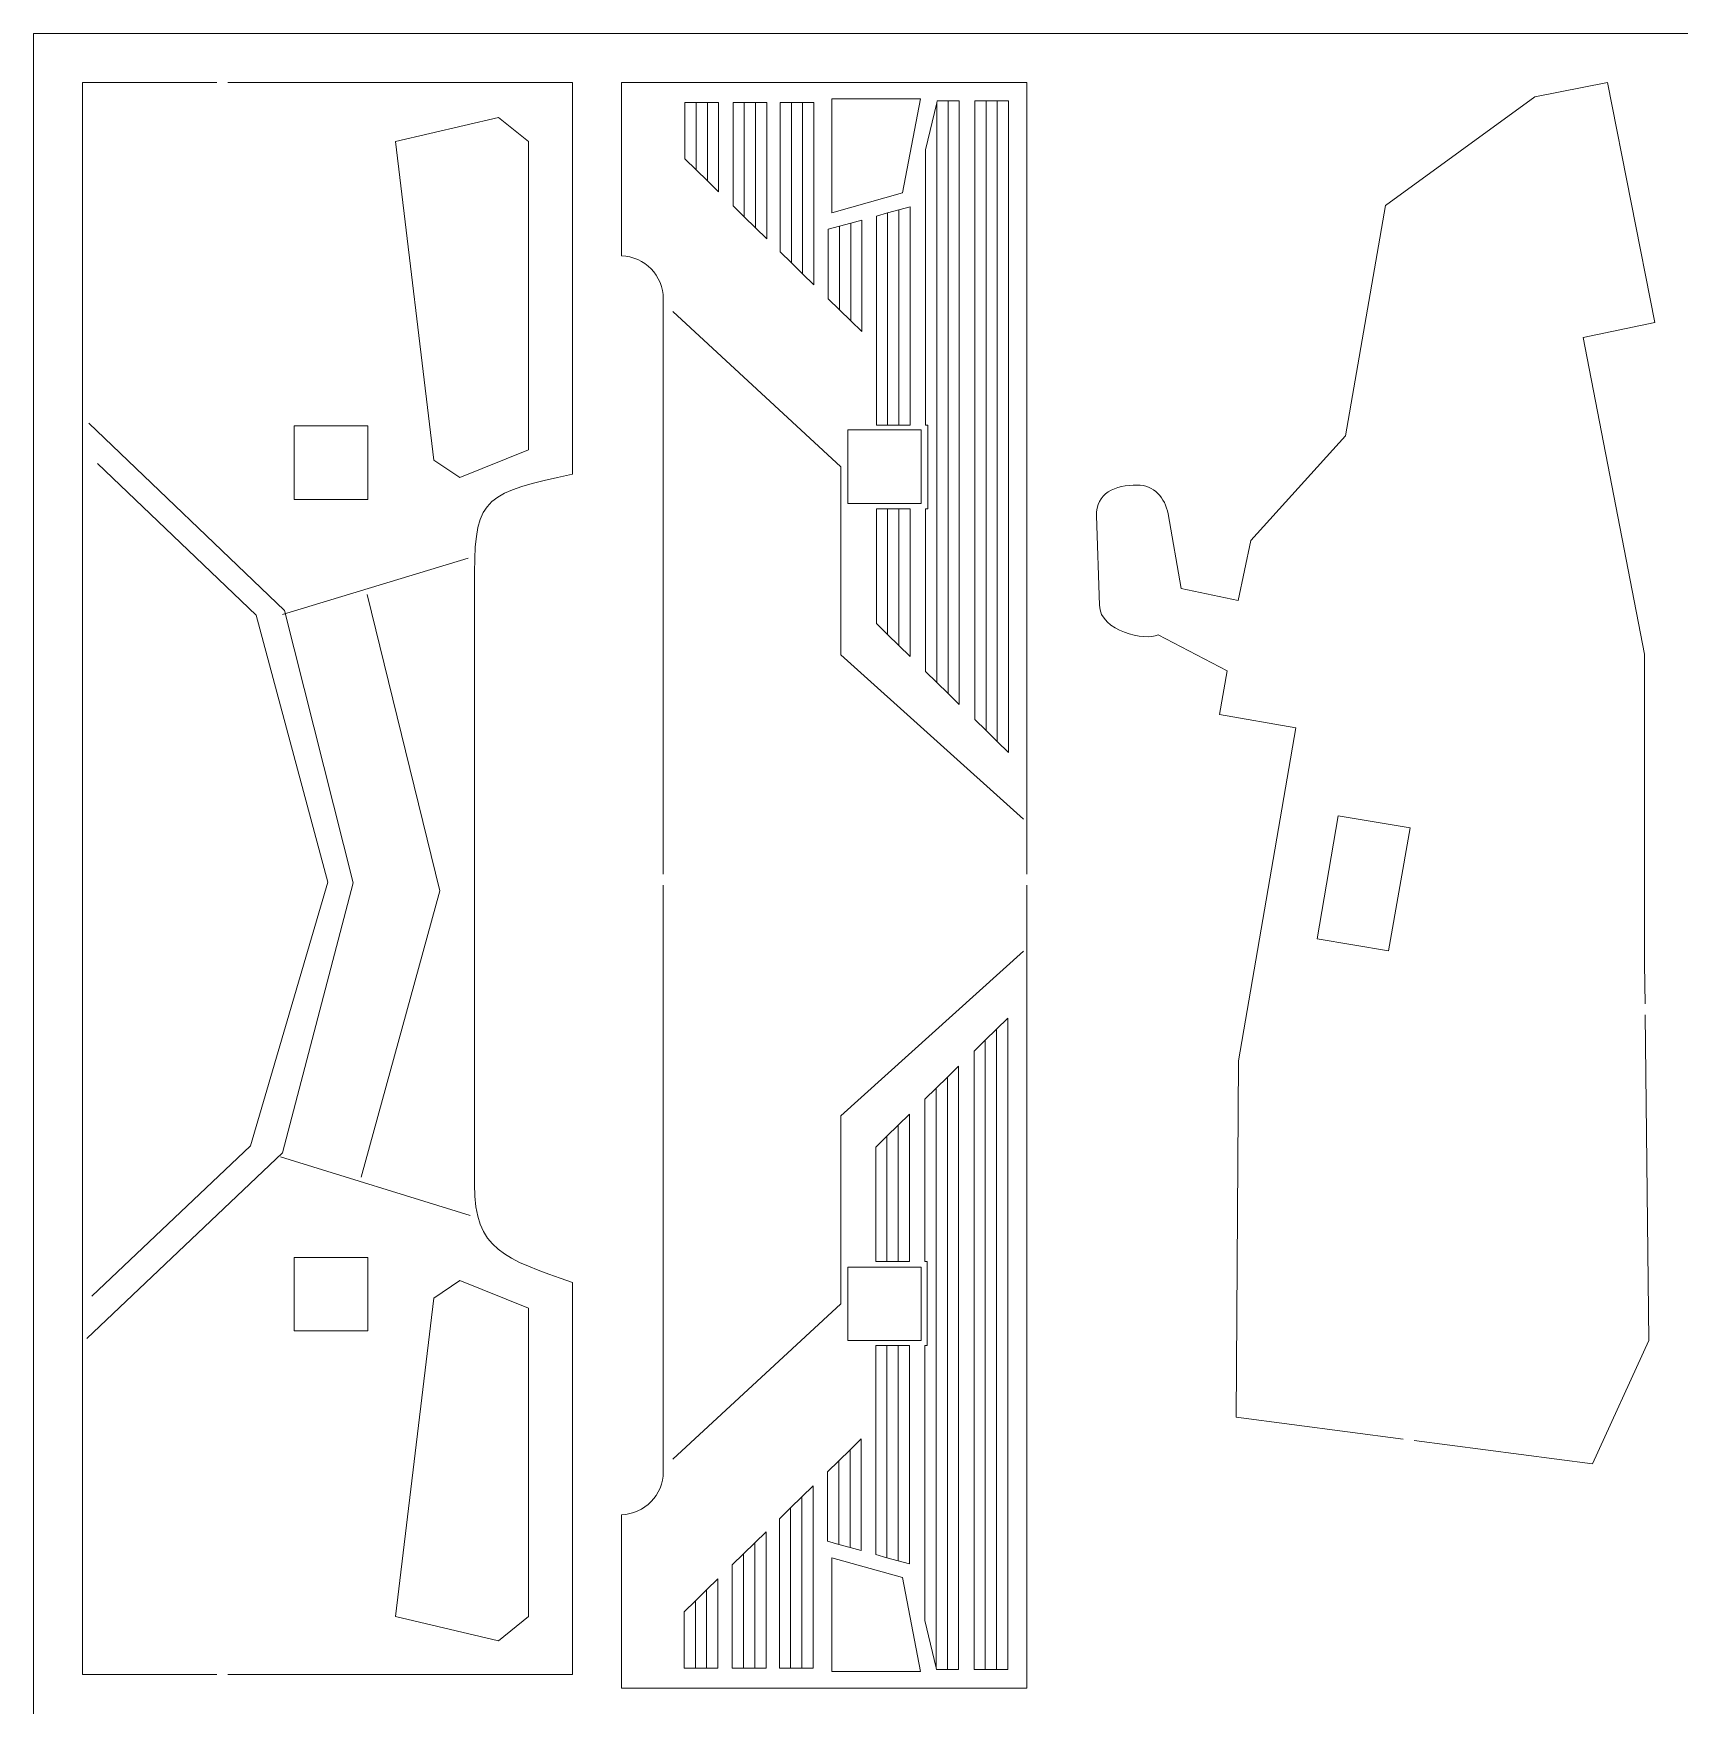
# Model space of a CAD drawing. Header units: centimetres. Extents: x -36.3 to 43.7, y -27.7 to 32.3.
# Drawn here: x -36.35 to -29.63, y 5.51 to 12.33 of the extents above; entities that cross this region are included whole.
import ezdxf

# ---------------------------------------------------------------- set-up
doc = ezdxf.new("R2010")
doc.units = ezdxf.units.CM
doc.header["$MEASUREMENT"] = 0
doc.layers.add('layer 1', color=7, linetype='Continuous')

msp = doc.modelspace()

# ---------------------------------------------------------------- linework, layer by layer
at = {"layer": 'layer 1', "color": 250, "lineweight": 20}
msp.add_lwpolyline([(-36.34629, -7.66717), (-6.34629, -7.66717), (-6.34629, 12.33283), (-36.34629, 12.33283), (-36.34629, -7.66717)], close=True, dxfattribs=at)
at = {"layer": 'layer 1', "color": 250, "lineweight": 9}
for points, knots in [([(-35.59826, 5.63283), (-35.59826, 5.63283), (-36.14629, 5.63283), (-36.14629, 5.63283), (-36.14629, 5.63283), (-36.14629, 12.13283), (-36.14629, 12.13283), (-36.14629, 12.13283), (-35.59826, 12.13283), (-35.59826, 12.13283)], [0, 0, 0, 0, 0.3333333, 0.3333333, 0.3333333, 0.6666667, 0.6666667, 0.6666667, 1, 1, 1, 1]), ([(-35.55326, 12.13283), (-35.55326, 12.13283), (-34.14629, 12.13283), (-34.14629, 12.13283), (-34.14629, 12.13283), (-34.14631, 10.53283), (-34.14631, 10.53283), (-34.48979, 10.45875), (-34.54629, 10.44339), (-34.54629, 10.13283), (-34.54629, 10.13283), (-34.54629, 7.63282), (-34.54629, 7.63282), (-34.54629, 7.36341), (-34.42394, 7.33162), (-34.14629, 7.23283), (-34.14629, 7.23283), (-34.14629, 5.63283), (-34.14629, 5.63283), (-34.14629, 5.63283), (-35.55326, 5.63283), (-35.55326, 5.63283)], [0, 0, 0, 0, 0.1428571, 0.1428571, 0.1428571, 0.2857143, 0.2857143, 0.2857143, 0.4285714, 0.4285714, 0.4285714, 0.5714286, 0.5714286, 0.5714286, 0.7142857, 0.7142857, 0.7142857, 0.8571429, 0.8571429, 0.8571429, 1, 1, 1, 1]), ([(-33.77571, 8.8997), (-33.77571, 8.8997), (-33.77571, 11.24904), (-33.77571, 11.24904), (-33.77571, 11.34393), (-33.852, 11.42184), (-33.94629, 11.42447), (-33.94629, 11.42447), (-33.94629, 12.13283), (-33.94629, 12.13283), (-33.94629, 12.13283), (-32.29155, 12.13283), (-32.29155, 12.13283), (-32.29155, 12.13283), (-32.29155, 8.8997), (-32.29155, 8.8997)], [0, 0, 0, 0, 0.2, 0.2, 0.2, 0.4, 0.4, 0.4, 0.6, 0.6, 0.6, 0.8, 0.8, 0.8, 1, 1, 1, 1]), ([(-30.75594, 6.59334), (-30.75594, 6.59334), (-31.43798, 6.68274), (-31.43798, 6.68274), (-31.43798, 6.68274), (-31.42877, 8.13739), (-31.42877, 8.13739), (-31.42877, 8.13739), (-31.19473, 9.49822), (-31.19473, 9.49822), (-31.19473, 9.49822), (-31.50542, 9.55193), (-31.50542, 9.55193), (-31.50542, 9.55193), (-31.47518, 9.73089), (-31.47518, 9.73089), (-31.47518, 9.73089), (-31.75686, 9.87704), (-31.75686, 9.87704), (-31.80747, 9.85227), (-31.99261, 9.8899), (-31.99615, 9.99837), (-31.99615, 9.99837), (-32.00804, 10.36349), (-32.00804, 10.36349), (-32.01101, 10.45477), (-31.9322, 10.48924), (-31.84179, 10.48907), (-31.77454, 10.48895), (-31.72724, 10.43708), (-31.71559, 10.37084), (-31.71559, 10.37084), (-31.66211, 10.06638), (-31.66211, 10.06638), (-31.66211, 10.06638), (-31.42911, 10.0169), (-31.42911, 10.0169), (-31.42911, 10.0169), (-31.37783, 10.26254), (-31.37783, 10.26254), (-31.37783, 10.26254), (-30.99199, 10.69005), (-30.99199, 10.69005), (-30.99199, 10.69005), (-30.82887, 11.63068), (-30.82887, 11.63068), (-30.82887, 11.63068), (-30.21865, 12.07364), (-30.21865, 12.07364), (-30.21865, 12.07364), (-29.92275, 12.13283), (-29.92275, 12.13283), (-29.92275, 12.13283), (-29.72919, 11.15202), (-29.72919, 11.15202), (-29.72919, 11.15202), (-30.02231, 11.09124), (-30.02231, 11.09124), (-30.02231, 11.09124), (-29.77138, 9.79905), (-29.77138, 9.79905), (-29.77138, 9.79905), (-29.77112, 8.53249), (-29.77112, 8.53249), (-29.77112, 8.53249), (-29.76933, 8.37077), (-29.76933, 8.37077)], [0, 0, 0, 0, 0.0454545, 0.0454545, 0.0454545, 0.0909091, 0.0909091, 0.0909091, 0.1363636, 0.1363636, 0.1363636, 0.1818182, 0.1818182, 0.1818182, 0.2272727, 0.2272727, 0.2272727, 0.2727273, 0.2727273, 0.2727273, 0.3181818, 0.3181818, 0.3181818, 0.3636364, 0.3636364, 0.3636364, 0.4090909, 0.4090909, 0.4090909, 0.4545455, 0.4545455, 0.4545455, 0.5, 0.5, 0.5, 0.5454545, 0.5454545, 0.5454545, 0.5909091, 0.5909091, 0.5909091, 0.6363636, 0.6363636, 0.6363636, 0.6818182, 0.6818182, 0.6818182, 0.7272727, 0.7272727, 0.7272727, 0.7727273, 0.7727273, 0.7727273, 0.8181818, 0.8181818, 0.8181818, 0.8636364, 0.8636364, 0.8636364, 0.9090909, 0.9090909, 0.9090909, 0.9545455, 0.9545455, 0.9545455, 1, 1, 1, 1]), ([(-34.86879, 11.89151), (-34.86879, 11.89151), (-34.71238, 10.59086), (-34.71238, 10.59086), (-34.71238, 10.59086), (-34.6057, 10.51989), (-34.6057, 10.51989), (-34.6057, 10.51989), (-34.32548, 10.63202), (-34.32548, 10.63202), (-34.32548, 10.63202), (-34.32548, 11.89151), (-34.32548, 11.89151), (-34.32548, 11.89151), (-34.44896, 11.99029), (-34.44896, 11.99029), (-34.44896, 11.99029), (-34.86879, 11.89151), (-34.86879, 11.89151)], [0, 0, 0, 0, 0.1666667, 0.1666667, 0.1666667, 0.3333333, 0.3333333, 0.3333333, 0.5, 0.5, 0.5, 0.6666667, 0.6666667, 0.6666667, 0.8333333, 0.8333333, 0.8333333, 1, 1, 1, 1]), ([(-35.2822, 10.73049), (-35.2822, 10.73049), (-35.2822, 10.43049), (-35.2822, 10.43049), (-35.2822, 10.43049), (-34.9822, 10.43049), (-34.9822, 10.43049), (-34.9822, 10.43049), (-34.9822, 10.73049), (-34.9822, 10.73049), (-34.9822, 10.73049), (-35.2822, 10.73049), (-35.2822, 10.73049)], [0, 0, 0, 0, 0.25, 0.25, 0.25, 0.5, 0.5, 0.5, 0.75, 0.75, 0.75, 1, 1, 1, 1]), ([(-33.02312, 10.41391), (-33.02312, 10.41391), (-33.02312, 10.71391), (-33.02312, 10.71391), (-33.02312, 10.71391), (-32.72312, 10.71391), (-32.72312, 10.71391), (-32.72312, 10.71391), (-32.72312, 10.41391), (-32.72312, 10.41391), (-32.72312, 10.41391), (-33.02312, 10.41391), (-33.02312, 10.41391)], [0, 0, 0, 0, 0.25, 0.25, 0.25, 0.5, 0.5, 0.5, 0.75, 0.75, 0.75, 1, 1, 1, 1]), ([(-30.72788, 9.08899), (-30.72788, 9.08899), (-30.81681, 8.58679), (-30.81681, 8.58679), (-30.81681, 8.58679), (-31.10679, 8.63637), (-31.10679, 8.63637), (-31.10679, 8.63637), (-31.02145, 9.13805), (-31.02145, 9.13805), (-31.02145, 9.13805), (-30.72788, 9.08899), (-30.72788, 9.08899)], [0, 0, 0, 0, 0.25, 0.25, 0.25, 0.5, 0.5, 0.5, 0.75, 0.75, 0.75, 1, 1, 1, 1]), ([(-32.29155, 8.8547), (-32.29155, 8.8547), (-32.29155, 5.57657), (-32.29155, 5.57657), (-32.29155, 5.57657), (-33.94629, 5.57657), (-33.94629, 5.57657), (-33.94629, 5.57657), (-33.94629, 6.28493), (-33.94629, 6.28493), (-33.852, 6.28756), (-33.77571, 6.36547), (-33.77571, 6.46036), (-33.77571, 6.46036), (-33.77571, 8.8547), (-33.77571, 8.8547)], [0, 0, 0, 0, 0.2, 0.2, 0.2, 0.4, 0.4, 0.4, 0.6, 0.6, 0.6, 0.8, 0.8, 0.8, 1, 1, 1, 1]), ([(-29.76883, 8.32577), (-29.76883, 8.32577), (-29.75411, 6.99665), (-29.75411, 6.99665), (-29.75411, 6.99665), (-29.9839, 6.49214), (-29.9839, 6.49214), (-29.9839, 6.49214), (-30.71094, 6.58744), (-30.71094, 6.58744)], [0, 0, 0, 0, 0.3333333, 0.3333333, 0.3333333, 0.6666667, 0.6666667, 0.6666667, 1, 1, 1, 1]), ([(-35.2822, 7.03517), (-35.2822, 7.03517), (-35.2822, 7.33517), (-35.2822, 7.33517), (-35.2822, 7.33517), (-34.9822, 7.33517), (-34.9822, 7.33517), (-34.9822, 7.33517), (-34.9822, 7.03517), (-34.9822, 7.03517), (-34.9822, 7.03517), (-35.2822, 7.03517), (-35.2822, 7.03517)], [0, 0, 0, 0, 0.25, 0.25, 0.25, 0.5, 0.5, 0.5, 0.75, 0.75, 0.75, 1, 1, 1, 1]), ([(-34.86879, 5.86882), (-34.86879, 5.86882), (-34.71238, 7.16947), (-34.71238, 7.16947), (-34.71238, 7.16947), (-34.6057, 7.24044), (-34.6057, 7.24044), (-34.6057, 7.24044), (-34.32548, 7.12831), (-34.32548, 7.12831), (-34.32548, 7.12831), (-34.32548, 5.86882), (-34.32548, 5.86882), (-34.32548, 5.86882), (-34.44896, 5.77004), (-34.44896, 5.77004), (-34.44896, 5.77004), (-34.86879, 5.86882), (-34.86879, 5.86882)], [0, 0, 0, 0, 0.1666667, 0.1666667, 0.1666667, 0.3333333, 0.3333333, 0.3333333, 0.5, 0.5, 0.5, 0.6666667, 0.6666667, 0.6666667, 0.8333333, 0.8333333, 0.8333333, 1, 1, 1, 1]), ([(-33.02312, 6.99548), (-33.02312, 6.99548), (-33.02312, 7.29548), (-33.02312, 7.29548), (-33.02312, 7.29548), (-32.72312, 7.29548), (-32.72312, 7.29548), (-32.72312, 7.29548), (-32.72312, 6.99548), (-32.72312, 6.99548), (-32.72312, 6.99548), (-33.02312, 6.99548), (-33.02312, 6.99548)], [0, 0, 0, 0, 0.25, 0.25, 0.25, 0.5, 0.5, 0.5, 0.75, 0.75, 0.75, 1, 1, 1, 1]), ([(-30.76164, 2.7636), (-30.50048, 3.50934), (-30.11272, 4.16722), (-29.54176, 4.58283), (-29.54176, 4.58283), (-27.04176, 5.73284), (-27.04176, 5.73284), (-27.04176, 5.73284), (-26.54176, 5.73284), (-26.54176, 5.73284), (-26.54176, 5.73284), (-26.54176, 3.53283), (-26.54176, 3.53283), (-26.54176, 3.53283), (-21.74072, 3.53283), (-21.74072, 3.53283), (-21.74072, 3.53283), (-21.74072, 5.98283), (-21.74072, 5.98283), (-21.74072, 5.98283), (-8.94072, 6.33283), (-8.94072, 6.33283), (-8.94072, 6.33283), (-8.94072, 3.93283), (-8.94072, 3.93283), (-8.94072, 3.93283), (-6.54629, 3.93283), (-6.54629, 3.93283), (-6.54629, 3.93283), (-6.54629, 2.7636), (-6.54629, 2.7636)], [0, 0, 0, 0, 0.1, 0.1, 0.1, 0.2, 0.2, 0.2, 0.3, 0.3, 0.3, 0.4, 0.4, 0.4, 0.5, 0.5, 0.5, 0.6, 0.6, 0.6, 0.7, 0.7, 0.7, 0.8, 0.8, 0.8, 0.9, 0.9, 0.9, 1, 1, 1, 1])]:
    msp.add_open_spline(points, degree=3, knots=knots, dxfattribs=at)
at = {"layer": 'layer 1', "color": 242, "lineweight": 9}
for points, knots in [([(-33.68757, 12.05076), (-33.68757, 12.05076), (-33.68757, 11.82034), (-33.68757, 11.82034), (-33.68757, 11.82034), (-33.64173, 11.77561), (-33.64173, 11.77561), (-33.64173, 11.77561), (-33.64173, 12.05076), (-33.64173, 12.05076), (-33.64173, 12.05076), (-33.68757, 12.05076), (-33.68757, 12.05076)], [0, 0, 0, 0, 0.25, 0.25, 0.25, 0.5, 0.5, 0.5, 0.75, 0.75, 0.75, 1, 1, 1, 1]), ([(-33.64173, 12.05076), (-33.64173, 12.05076), (-33.64173, 11.77561), (-33.64173, 11.77561), (-33.64173, 11.77561), (-33.59588, 11.73087), (-33.59588, 11.73087), (-33.59588, 11.73087), (-33.59588, 12.05076), (-33.59588, 12.05076), (-33.59588, 12.05076), (-33.64173, 12.05076), (-33.64173, 12.05076)], [0, 0, 0, 0, 0.25, 0.25, 0.25, 0.5, 0.5, 0.5, 0.75, 0.75, 0.75, 1, 1, 1, 1]), ([(-33.59588, 12.05076), (-33.59588, 12.05076), (-33.59588, 11.73087), (-33.59588, 11.73087), (-33.59588, 11.73087), (-33.55004, 11.68614), (-33.55004, 11.68614), (-33.55004, 11.68614), (-33.55004, 12.05076), (-33.55004, 12.05076), (-33.55004, 12.05076), (-33.59588, 12.05076), (-33.59588, 12.05076)], [0, 0, 0, 0, 0.25, 0.25, 0.25, 0.5, 0.5, 0.5, 0.75, 0.75, 0.75, 1, 1, 1, 1]), ([(-33.49112, 12.05076), (-33.49112, 12.05076), (-33.49112, 11.62865), (-33.49112, 11.62865), (-33.49112, 11.62865), (-33.44528, 11.58393), (-33.44528, 11.58393), (-33.44528, 11.58393), (-33.44528, 12.05076), (-33.44528, 12.05076), (-33.44528, 12.05076), (-33.49112, 12.05076), (-33.49112, 12.05076)], [0, 0, 0, 0, 0.25, 0.25, 0.25, 0.5, 0.5, 0.5, 0.75, 0.75, 0.75, 1, 1, 1, 1]), ([(-33.44528, 12.05076), (-33.44528, 12.05076), (-33.44528, 11.58393), (-33.44528, 11.58393), (-33.44528, 11.58393), (-33.39943, 11.53919), (-33.39943, 11.53919), (-33.39943, 11.53919), (-33.39943, 12.05076), (-33.39943, 12.05076), (-33.39943, 12.05076), (-33.44528, 12.05076), (-33.44528, 12.05076)], [0, 0, 0, 0, 0.25, 0.25, 0.25, 0.5, 0.5, 0.5, 0.75, 0.75, 0.75, 1, 1, 1, 1]), ([(-33.39943, 12.05076), (-33.39943, 12.05076), (-33.39943, 11.53919), (-33.39943, 11.53919), (-33.39943, 11.53919), (-33.35359, 11.49446), (-33.35359, 11.49446), (-33.35359, 11.49446), (-33.35359, 12.05076), (-33.35359, 12.05076), (-33.35359, 12.05076), (-33.39943, 12.05076), (-33.39943, 12.05076)], [0, 0, 0, 0, 0.25, 0.25, 0.25, 0.5, 0.5, 0.5, 0.75, 0.75, 0.75, 1, 1, 1, 1]), ([(-33.29894, 12.05076), (-33.29894, 12.05076), (-33.29894, 11.44114), (-33.29894, 11.44114), (-33.29894, 11.44114), (-33.2531, 11.39641), (-33.2531, 11.39641), (-33.2531, 11.39641), (-33.2531, 12.05076), (-33.2531, 12.05076), (-33.2531, 12.05076), (-33.29894, 12.05076), (-33.29894, 12.05076)], [0, 0, 0, 0, 0.25, 0.25, 0.25, 0.5, 0.5, 0.5, 0.75, 0.75, 0.75, 1, 1, 1, 1]), ([(-33.2531, 12.05076), (-33.2531, 12.05076), (-33.2531, 11.39641), (-33.2531, 11.39641), (-33.2531, 11.39641), (-33.20725, 11.35167), (-33.20725, 11.35167), (-33.20725, 11.35167), (-33.20725, 12.05076), (-33.20725, 12.05076), (-33.20725, 12.05076), (-33.2531, 12.05076), (-33.2531, 12.05076)], [0, 0, 0, 0, 0.25, 0.25, 0.25, 0.5, 0.5, 0.5, 0.75, 0.75, 0.75, 1, 1, 1, 1]), ([(-33.20725, 12.05076), (-33.20725, 12.05076), (-33.20725, 11.35167), (-33.20725, 11.35167), (-33.20725, 11.35167), (-33.16141, 11.30695), (-33.16141, 11.30695), (-33.16141, 11.30695), (-33.16141, 12.05076), (-33.16141, 12.05076), (-33.16141, 12.05076), (-33.20725, 12.05076), (-33.20725, 12.05076)], [0, 0, 0, 0, 0.25, 0.25, 0.25, 0.5, 0.5, 0.5, 0.75, 0.75, 0.75, 1, 1, 1, 1]), ([(-33.08804, 12.06522), (-33.08804, 12.06522), (-33.08804, 11.60025), (-33.08804, 11.60025), (-33.08804, 11.60025), (-32.8002, 11.68144), (-32.8002, 11.68144), (-32.8002, 11.68144), (-32.72639, 12.06522), (-32.72639, 12.06522), (-32.72639, 12.06522), (-33.08804, 12.06522), (-33.08804, 12.06522)], [0, 0, 0, 0, 0.25, 0.25, 0.25, 0.5, 0.5, 0.5, 0.75, 0.75, 0.75, 1, 1, 1, 1]), ([(-32.70532, 11.857), (-32.70532, 11.857), (-32.70532, 10.7337), (-32.70532, 10.7337), (-32.70532, 10.7337), (-32.69567, 10.7337), (-32.69567, 10.7337), (-32.69567, 10.7337), (-32.69567, 10.39116), (-32.69567, 10.39116), (-32.69567, 10.39116), (-32.70532, 10.39116), (-32.70532, 10.39116), (-32.70532, 10.39116), (-32.70532, 9.72765), (-32.70532, 9.72765), (-32.70532, 9.72765), (-32.65948, 9.68279), (-32.65948, 9.68279), (-32.65948, 9.68279), (-32.65948, 12.04988), (-32.65948, 12.04988), (-32.65948, 12.04988), (-32.65779, 12.057), (-32.65779, 12.057), (-32.65779, 12.057), (-32.61363, 12.057), (-32.61363, 12.057), (-32.61363, 12.057), (-32.61363, 9.63793), (-32.61363, 9.63793), (-32.61363, 9.63793), (-32.56779, 9.59308), (-32.56779, 9.59308), (-32.56779, 9.59308), (-32.56779, 12.057), (-32.56779, 12.057), (-32.56779, 12.057), (-32.61363, 12.057), (-32.61363, 12.057), (-32.61363, 12.057), (-32.61363, 9.63793), (-32.61363, 9.63793), (-32.61363, 9.63793), (-32.65948, 9.68279), (-32.65948, 9.68279), (-32.65948, 9.68279), (-32.65948, 12.04988), (-32.65948, 12.04988), (-32.65948, 12.04988), (-32.70532, 11.857), (-32.70532, 11.857)], [0, 0, 0, 0, 0.0588235, 0.0588235, 0.0588235, 0.1176471, 0.1176471, 0.1176471, 0.1764706, 0.1764706, 0.1764706, 0.2352941, 0.2352941, 0.2352941, 0.2941176, 0.2941176, 0.2941176, 0.3529412, 0.3529412, 0.3529412, 0.4117647, 0.4117647, 0.4117647, 0.4705882, 0.4705882, 0.4705882, 0.5294118, 0.5294118, 0.5294118, 0.5882353, 0.5882353, 0.5882353, 0.6470588, 0.6470588, 0.6470588, 0.7058824, 0.7058824, 0.7058824, 0.7647059, 0.7647059, 0.7647059, 0.8235294, 0.8235294, 0.8235294, 0.8823529, 0.8823529, 0.8823529, 0.9411765, 0.9411765, 0.9411765, 1, 1, 1, 1]), ([(-32.50461, 12.057), (-32.50461, 12.057), (-32.50461, 9.53126), (-32.50461, 9.53126), (-32.50461, 9.53126), (-32.45877, 9.48641), (-32.45877, 9.48641), (-32.45877, 9.48641), (-32.45877, 12.057), (-32.45877, 12.057), (-32.45877, 12.057), (-32.50461, 12.057), (-32.50461, 12.057)], [0, 0, 0, 0, 0.25, 0.25, 0.25, 0.5, 0.5, 0.5, 0.75, 0.75, 0.75, 1, 1, 1, 1]), ([(-32.45877, 12.057), (-32.45877, 12.057), (-32.45877, 9.48641), (-32.45877, 9.48641), (-32.45877, 9.48641), (-32.41292, 9.44154), (-32.41292, 9.44154), (-32.41292, 9.44154), (-32.41292, 12.057), (-32.41292, 12.057), (-32.41292, 12.057), (-32.45877, 12.057), (-32.45877, 12.057)], [0, 0, 0, 0, 0.25, 0.25, 0.25, 0.5, 0.5, 0.5, 0.75, 0.75, 0.75, 1, 1, 1, 1]), ([(-32.41292, 12.057), (-32.41292, 12.057), (-32.41292, 9.44154), (-32.41292, 9.44154), (-32.41292, 9.44154), (-32.36708, 9.39669), (-32.36708, 9.39669), (-32.36708, 9.39669), (-32.36708, 12.057), (-32.36708, 12.057), (-32.36708, 12.057), (-32.41292, 12.057), (-32.41292, 12.057)], [0, 0, 0, 0, 0.25, 0.25, 0.25, 0.5, 0.5, 0.5, 0.75, 0.75, 0.75, 1, 1, 1, 1]), ([(-32.90604, 11.5874), (-32.90604, 11.5874), (-32.90604, 10.7337), (-32.90604, 10.7337), (-32.90604, 10.7337), (-32.8602, 10.7337), (-32.8602, 10.7337), (-32.8602, 10.7337), (-32.8602, 11.60009), (-32.8602, 11.60009), (-32.8602, 11.60009), (-32.81435, 11.61278), (-32.81435, 11.61278), (-32.81435, 11.61278), (-32.81435, 10.7337), (-32.81435, 10.7337), (-32.81435, 10.7337), (-32.8602, 10.7337), (-32.8602, 10.7337), (-32.8602, 10.7337), (-32.8602, 11.60009), (-32.8602, 11.60009), (-32.8602, 11.60009), (-32.90604, 11.5874), (-32.90604, 11.5874)], [0, 0, 0, 0, 0.125, 0.125, 0.125, 0.25, 0.25, 0.25, 0.375, 0.375, 0.375, 0.5, 0.5, 0.5, 0.625, 0.625, 0.625, 0.75, 0.75, 0.75, 0.875, 0.875, 0.875, 1, 1, 1, 1]), ([(-32.81435, 11.61278), (-32.81435, 11.61278), (-32.81435, 10.7337), (-32.81435, 10.7337), (-32.81435, 10.7337), (-32.76851, 10.7337), (-32.76851, 10.7337), (-32.76851, 10.7337), (-32.76851, 11.62547), (-32.76851, 11.62547), (-32.76851, 11.62547), (-32.81435, 11.61278), (-32.81435, 11.61278)], [0, 0, 0, 0, 0.25, 0.25, 0.25, 0.5, 0.5, 0.5, 0.75, 0.75, 0.75, 1, 1, 1, 1]), ([(-33.10249, 11.53303), (-33.10249, 11.53303), (-33.10249, 11.24946), (-33.10249, 11.24946), (-33.10249, 11.24946), (-33.05665, 11.20473), (-33.05665, 11.20473), (-33.05665, 11.20473), (-33.05665, 11.54572), (-33.05665, 11.54572), (-33.05665, 11.54572), (-33.0108, 11.55841), (-33.0108, 11.55841), (-33.0108, 11.55841), (-33.0108, 11.15999), (-33.0108, 11.15999), (-33.0108, 11.15999), (-33.05665, 11.20473), (-33.05665, 11.20473), (-33.05665, 11.20473), (-33.05665, 11.54572), (-33.05665, 11.54572), (-33.05665, 11.54572), (-33.10249, 11.53303), (-33.10249, 11.53303)], [0, 0, 0, 0, 0.125, 0.125, 0.125, 0.25, 0.25, 0.25, 0.375, 0.375, 0.375, 0.5, 0.5, 0.5, 0.625, 0.625, 0.625, 0.75, 0.75, 0.75, 0.875, 0.875, 0.875, 1, 1, 1, 1]), ([(-33.0108, 11.55841), (-33.0108, 11.55841), (-33.0108, 11.15999), (-33.0108, 11.15999), (-33.0108, 11.15999), (-32.96496, 11.11526), (-32.96496, 11.11526), (-32.96496, 11.11526), (-32.96496, 11.5711), (-32.96496, 11.5711), (-32.96496, 11.5711), (-33.0108, 11.55841), (-33.0108, 11.55841)], [0, 0, 0, 0, 0.25, 0.25, 0.25, 0.5, 0.5, 0.5, 0.75, 0.75, 0.75, 1, 1, 1, 1]), ([(-33.73752, 11.19801), (-33.73752, 11.19801), (-33.05114, 10.56329), (-33.05114, 10.56329), (-33.05114, 10.56329), (-33.05114, 9.79572), (-33.05114, 9.79572), (-33.05114, 9.79572), (-32.3057, 9.12409), (-32.3057, 9.12409)], [0, 0, 0, 0, 0.3333333, 0.3333333, 0.3333333, 0.6666667, 0.6666667, 0.6666667, 1, 1, 1, 1]), ([(-36.12828, 7.00483), (-36.12828, 7.00483), (-35.32978, 7.76218), (-35.32978, 7.76218), (-35.32978, 7.76218), (-35.04166, 8.86526), (-35.04166, 8.86526), (-35.04166, 8.86526), (-35.32155, 9.97658), (-35.32155, 9.97658), (-35.32155, 9.97658), (-36.12005, 10.74215), (-36.12005, 10.74215)], [0, 0, 0, 0, 0.25, 0.25, 0.25, 0.5, 0.5, 0.5, 0.75, 0.75, 0.75, 1, 1, 1, 1]), ([(-36.10768, 7.17769), (-36.10768, 7.17769), (-35.46044, 7.79158), (-35.46044, 7.79158), (-35.46044, 7.79158), (-35.14458, 8.86682), (-35.14458, 8.86682), (-35.14458, 8.86682), (-35.43731, 9.95696), (-35.43731, 9.95696), (-35.43731, 9.95696), (-36.08455, 10.57751), (-36.08455, 10.57751)], [0, 0, 0, 0, 0.25, 0.25, 0.25, 0.5, 0.5, 0.5, 0.75, 0.75, 0.75, 1, 1, 1, 1]), ([(-32.90604, 10.39116), (-32.90604, 10.39116), (-32.90604, 9.92404), (-32.90604, 9.92404), (-32.90604, 9.92404), (-32.8602, 9.87919), (-32.8602, 9.87919), (-32.8602, 9.87919), (-32.8602, 10.39116), (-32.8602, 10.39116), (-32.8602, 10.39116), (-32.81435, 10.39116), (-32.81435, 10.39116), (-32.81435, 10.39116), (-32.81435, 9.83433), (-32.81435, 9.83433), (-32.81435, 9.83433), (-32.76851, 9.78947), (-32.76851, 9.78947), (-32.76851, 9.78947), (-32.76851, 10.39116), (-32.76851, 10.39116), (-32.76851, 10.39116), (-32.81435, 10.39116), (-32.81435, 10.39116), (-32.81435, 10.39116), (-32.81435, 9.83433), (-32.81435, 9.83433), (-32.81435, 9.83433), (-32.8602, 9.87919), (-32.8602, 9.87919), (-32.8602, 9.87919), (-32.8602, 10.39116), (-32.8602, 10.39116), (-32.8602, 10.39116), (-32.90604, 10.39116), (-32.90604, 10.39116)], [0, 0, 0, 0, 0.0833333, 0.0833333, 0.0833333, 0.1666667, 0.1666667, 0.1666667, 0.25, 0.25, 0.25, 0.3333333, 0.3333333, 0.3333333, 0.4166667, 0.4166667, 0.4166667, 0.5, 0.5, 0.5, 0.5833333, 0.5833333, 0.5833333, 0.6666667, 0.6666667, 0.6666667, 0.75, 0.75, 0.75, 0.8333333, 0.8333333, 0.8333333, 0.9166667, 0.9166667, 0.9166667, 1, 1, 1, 1]), ([(-35.00873, 7.66339), (-35.00873, 7.66339), (-34.68769, 8.83233), (-34.68769, 8.83233), (-34.68769, 8.83233), (-34.98404, 10.04243), (-34.98404, 10.04243)], [0, 0, 0, 0, 0.5, 0.5, 0.5, 1, 1, 1, 1]), ([(-33.73752, 6.51139), (-33.73752, 6.51139), (-33.05114, 7.14611), (-33.05114, 7.14611), (-33.05114, 7.14611), (-33.05114, 7.91368), (-33.05114, 7.91368), (-33.05114, 7.91368), (-32.3057, 8.58531), (-32.3057, 8.58531)], [0, 0, 0, 0, 0.3333333, 0.3333333, 0.3333333, 0.6666667, 0.6666667, 0.6666667, 1, 1, 1, 1]), ([(-32.46175, 5.65217), (-32.46175, 5.65217), (-32.46175, 8.22276), (-32.46175, 8.22276), (-32.46175, 8.22276), (-32.4159, 8.26763), (-32.4159, 8.26763), (-32.4159, 8.26763), (-32.4159, 5.65217), (-32.4159, 5.65217), (-32.4159, 5.65217), (-32.46175, 5.65217), (-32.46175, 5.65217)], [0, 0, 0, 0, 0.25, 0.25, 0.25, 0.5, 0.5, 0.5, 0.75, 0.75, 0.75, 1, 1, 1, 1]), ([(-32.4159, 5.65217), (-32.4159, 5.65217), (-32.4159, 8.26763), (-32.4159, 8.26763), (-32.4159, 8.26763), (-32.37006, 8.31248), (-32.37006, 8.31248), (-32.37006, 8.31248), (-32.37006, 5.65217), (-32.37006, 5.65217), (-32.37006, 5.65217), (-32.4159, 5.65217), (-32.4159, 5.65217)], [0, 0, 0, 0, 0.25, 0.25, 0.25, 0.5, 0.5, 0.5, 0.75, 0.75, 0.75, 1, 1, 1, 1]), ([(-32.50759, 5.65217), (-32.50759, 5.65217), (-32.50759, 8.17791), (-32.50759, 8.17791), (-32.50759, 8.17791), (-32.46175, 8.22276), (-32.46175, 8.22276), (-32.46175, 8.22276), (-32.46175, 5.65217), (-32.46175, 5.65217), (-32.46175, 5.65217), (-32.50759, 5.65217), (-32.50759, 5.65217)], [0, 0, 0, 0, 0.25, 0.25, 0.25, 0.5, 0.5, 0.5, 0.75, 0.75, 0.75, 1, 1, 1, 1]), ([(-32.7083, 5.85217), (-32.7083, 5.85217), (-32.7083, 6.97547), (-32.7083, 6.97547), (-32.7083, 6.97547), (-32.69865, 6.97547), (-32.69865, 6.97547), (-32.69865, 6.97547), (-32.69865, 7.31801), (-32.69865, 7.31801), (-32.69865, 7.31801), (-32.7083, 7.31801), (-32.7083, 7.31801), (-32.7083, 7.31801), (-32.7083, 7.98152), (-32.7083, 7.98152), (-32.7083, 7.98152), (-32.66246, 8.02638), (-32.66246, 8.02638), (-32.66246, 8.02638), (-32.66246, 5.65929), (-32.66246, 5.65929), (-32.66246, 5.65929), (-32.66077, 5.65217), (-32.66077, 5.65217), (-32.66077, 5.65217), (-32.61661, 5.65217), (-32.61661, 5.65217), (-32.61661, 5.65217), (-32.61661, 8.07124), (-32.61661, 8.07124), (-32.61661, 8.07124), (-32.57077, 8.11609), (-32.57077, 8.11609), (-32.57077, 8.11609), (-32.57077, 5.65217), (-32.57077, 5.65217), (-32.57077, 5.65217), (-32.61661, 5.65217), (-32.61661, 5.65217), (-32.61661, 5.65217), (-32.61661, 8.07124), (-32.61661, 8.07124), (-32.61661, 8.07124), (-32.66246, 8.02638), (-32.66246, 8.02638), (-32.66246, 8.02638), (-32.66246, 5.65929), (-32.66246, 5.65929), (-32.66246, 5.65929), (-32.7083, 5.85217), (-32.7083, 5.85217)], [0, 0, 0, 0, 0.0588235, 0.0588235, 0.0588235, 0.1176471, 0.1176471, 0.1176471, 0.1764706, 0.1764706, 0.1764706, 0.2352941, 0.2352941, 0.2352941, 0.2941176, 0.2941176, 0.2941176, 0.3529412, 0.3529412, 0.3529412, 0.4117647, 0.4117647, 0.4117647, 0.4705882, 0.4705882, 0.4705882, 0.5294118, 0.5294118, 0.5294118, 0.5882353, 0.5882353, 0.5882353, 0.6470588, 0.6470588, 0.6470588, 0.7058824, 0.7058824, 0.7058824, 0.7647059, 0.7647059, 0.7647059, 0.8235294, 0.8235294, 0.8235294, 0.8823529, 0.8823529, 0.8823529, 0.9411765, 0.9411765, 0.9411765, 1, 1, 1, 1]), ([(-32.90902, 7.31801), (-32.90902, 7.31801), (-32.90902, 7.78513), (-32.90902, 7.78513), (-32.90902, 7.78513), (-32.86318, 7.82998), (-32.86318, 7.82998), (-32.86318, 7.82998), (-32.86318, 7.31801), (-32.86318, 7.31801), (-32.86318, 7.31801), (-32.81733, 7.31801), (-32.81733, 7.31801), (-32.81733, 7.31801), (-32.81733, 7.87484), (-32.81733, 7.87484), (-32.81733, 7.87484), (-32.77149, 7.9197), (-32.77149, 7.9197), (-32.77149, 7.9197), (-32.77149, 7.31801), (-32.77149, 7.31801), (-32.77149, 7.31801), (-32.81733, 7.31801), (-32.81733, 7.31801), (-32.81733, 7.31801), (-32.81733, 7.87484), (-32.81733, 7.87484), (-32.81733, 7.87484), (-32.86318, 7.82998), (-32.86318, 7.82998), (-32.86318, 7.82998), (-32.86318, 7.31801), (-32.86318, 7.31801), (-32.86318, 7.31801), (-32.90902, 7.31801), (-32.90902, 7.31801)], [0, 0, 0, 0, 0.0833333, 0.0833333, 0.0833333, 0.1666667, 0.1666667, 0.1666667, 0.25, 0.25, 0.25, 0.3333333, 0.3333333, 0.3333333, 0.4166667, 0.4166667, 0.4166667, 0.5, 0.5, 0.5, 0.5833333, 0.5833333, 0.5833333, 0.6666667, 0.6666667, 0.6666667, 0.75, 0.75, 0.75, 0.8333333, 0.8333333, 0.8333333, 0.9166667, 0.9166667, 0.9166667, 1, 1, 1, 1]), ([(-32.90902, 6.12177), (-32.90902, 6.12177), (-32.90902, 6.97547), (-32.90902, 6.97547), (-32.90902, 6.97547), (-32.86318, 6.97547), (-32.86318, 6.97547), (-32.86318, 6.97547), (-32.86318, 6.10908), (-32.86318, 6.10908), (-32.86318, 6.10908), (-32.81733, 6.09639), (-32.81733, 6.09639), (-32.81733, 6.09639), (-32.81733, 6.97547), (-32.81733, 6.97547), (-32.81733, 6.97547), (-32.86318, 6.97547), (-32.86318, 6.97547), (-32.86318, 6.97547), (-32.86318, 6.10908), (-32.86318, 6.10908), (-32.86318, 6.10908), (-32.90902, 6.12177), (-32.90902, 6.12177)], [0, 0, 0, 0, 0.125, 0.125, 0.125, 0.25, 0.25, 0.25, 0.375, 0.375, 0.375, 0.5, 0.5, 0.5, 0.625, 0.625, 0.625, 0.75, 0.75, 0.75, 0.875, 0.875, 0.875, 1, 1, 1, 1]), ([(-32.81733, 6.09639), (-32.81733, 6.09639), (-32.81733, 6.97547), (-32.81733, 6.97547), (-32.81733, 6.97547), (-32.77149, 6.97547), (-32.77149, 6.97547), (-32.77149, 6.97547), (-32.77149, 6.0837), (-32.77149, 6.0837), (-32.77149, 6.0837), (-32.81733, 6.09639), (-32.81733, 6.09639)], [0, 0, 0, 0, 0.25, 0.25, 0.25, 0.5, 0.5, 0.5, 0.75, 0.75, 0.75, 1, 1, 1, 1]), ([(-33.01378, 6.15076), (-33.01378, 6.15076), (-33.01378, 6.54918), (-33.01378, 6.54918), (-33.01378, 6.54918), (-32.96794, 6.59391), (-32.96794, 6.59391), (-32.96794, 6.59391), (-32.96794, 6.13807), (-32.96794, 6.13807), (-32.96794, 6.13807), (-33.01378, 6.15076), (-33.01378, 6.15076)], [0, 0, 0, 0, 0.25, 0.25, 0.25, 0.5, 0.5, 0.5, 0.75, 0.75, 0.75, 1, 1, 1, 1]), ([(-33.10547, 6.17614), (-33.10547, 6.17614), (-33.10547, 6.45971), (-33.10547, 6.45971), (-33.10547, 6.45971), (-33.05963, 6.50444), (-33.05963, 6.50444), (-33.05963, 6.50444), (-33.05963, 6.16345), (-33.05963, 6.16345), (-33.05963, 6.16345), (-33.01378, 6.15076), (-33.01378, 6.15076), (-33.01378, 6.15076), (-33.01378, 6.54918), (-33.01378, 6.54918), (-33.01378, 6.54918), (-33.05963, 6.50444), (-33.05963, 6.50444), (-33.05963, 6.50444), (-33.05963, 6.16345), (-33.05963, 6.16345), (-33.05963, 6.16345), (-33.10547, 6.17614), (-33.10547, 6.17614)], [0, 0, 0, 0, 0.125, 0.125, 0.125, 0.25, 0.25, 0.25, 0.375, 0.375, 0.375, 0.5, 0.5, 0.5, 0.625, 0.625, 0.625, 0.75, 0.75, 0.75, 0.875, 0.875, 0.875, 1, 1, 1, 1]), ([(-33.25608, 5.65841), (-33.25608, 5.65841), (-33.25608, 6.31276), (-33.25608, 6.31276), (-33.25608, 6.31276), (-33.21023, 6.3575), (-33.21023, 6.3575), (-33.21023, 6.3575), (-33.21023, 5.65841), (-33.21023, 5.65841), (-33.21023, 5.65841), (-33.25608, 5.65841), (-33.25608, 5.65841)], [0, 0, 0, 0, 0.25, 0.25, 0.25, 0.5, 0.5, 0.5, 0.75, 0.75, 0.75, 1, 1, 1, 1]), ([(-33.21023, 5.65841), (-33.21023, 5.65841), (-33.21023, 6.3575), (-33.21023, 6.3575), (-33.21023, 6.3575), (-33.16439, 6.40222), (-33.16439, 6.40222), (-33.16439, 6.40222), (-33.16439, 5.65841), (-33.16439, 5.65841), (-33.16439, 5.65841), (-33.21023, 5.65841), (-33.21023, 5.65841)], [0, 0, 0, 0, 0.25, 0.25, 0.25, 0.5, 0.5, 0.5, 0.75, 0.75, 0.75, 1, 1, 1, 1]), ([(-33.30192, 5.65841), (-33.30192, 5.65841), (-33.30192, 6.26803), (-33.30192, 6.26803), (-33.30192, 6.26803), (-33.25608, 6.31276), (-33.25608, 6.31276), (-33.25608, 6.31276), (-33.25608, 5.65841), (-33.25608, 5.65841), (-33.25608, 5.65841), (-33.30192, 5.65841), (-33.30192, 5.65841)], [0, 0, 0, 0, 0.25, 0.25, 0.25, 0.5, 0.5, 0.5, 0.75, 0.75, 0.75, 1, 1, 1, 1]), ([(-33.40241, 5.65841), (-33.40241, 5.65841), (-33.40241, 6.16998), (-33.40241, 6.16998), (-33.40241, 6.16998), (-33.35657, 6.21471), (-33.35657, 6.21471), (-33.35657, 6.21471), (-33.35657, 5.65841), (-33.35657, 5.65841), (-33.35657, 5.65841), (-33.40241, 5.65841), (-33.40241, 5.65841)], [0, 0, 0, 0, 0.25, 0.25, 0.25, 0.5, 0.5, 0.5, 0.75, 0.75, 0.75, 1, 1, 1, 1]), ([(-33.44826, 5.65841), (-33.44826, 5.65841), (-33.44826, 6.12524), (-33.44826, 6.12524), (-33.44826, 6.12524), (-33.40241, 6.16998), (-33.40241, 6.16998), (-33.40241, 6.16998), (-33.40241, 5.65841), (-33.40241, 5.65841), (-33.40241, 5.65841), (-33.44826, 5.65841), (-33.44826, 5.65841)], [0, 0, 0, 0, 0.25, 0.25, 0.25, 0.5, 0.5, 0.5, 0.75, 0.75, 0.75, 1, 1, 1, 1]), ([(-33.4941, 5.65841), (-33.4941, 5.65841), (-33.4941, 6.08052), (-33.4941, 6.08052), (-33.4941, 6.08052), (-33.44826, 6.12524), (-33.44826, 6.12524), (-33.44826, 6.12524), (-33.44826, 5.65841), (-33.44826, 5.65841), (-33.44826, 5.65841), (-33.4941, 5.65841), (-33.4941, 5.65841)], [0, 0, 0, 0, 0.25, 0.25, 0.25, 0.5, 0.5, 0.5, 0.75, 0.75, 0.75, 1, 1, 1, 1]), ([(-33.08804, 5.64417), (-33.08804, 5.64417), (-33.08804, 6.10914), (-33.08804, 6.10914), (-33.08804, 6.10914), (-32.8002, 6.02795), (-32.8002, 6.02795), (-32.8002, 6.02795), (-32.72639, 5.64417), (-32.72639, 5.64417), (-32.72639, 5.64417), (-33.08804, 5.64417), (-33.08804, 5.64417)], [0, 0, 0, 0, 0.25, 0.25, 0.25, 0.5, 0.5, 0.5, 0.75, 0.75, 0.75, 1, 1, 1, 1]), ([(-33.59886, 5.65841), (-33.59886, 5.65841), (-33.59886, 5.9783), (-33.59886, 5.9783), (-33.59886, 5.9783), (-33.55302, 6.02303), (-33.55302, 6.02303), (-33.55302, 6.02303), (-33.55302, 5.65841), (-33.55302, 5.65841), (-33.55302, 5.65841), (-33.59886, 5.65841), (-33.59886, 5.65841)], [0, 0, 0, 0, 0.25, 0.25, 0.25, 0.5, 0.5, 0.5, 0.75, 0.75, 0.75, 1, 1, 1, 1]), ([(-33.64471, 5.65841), (-33.64471, 5.65841), (-33.64471, 5.93356), (-33.64471, 5.93356), (-33.64471, 5.93356), (-33.59886, 5.9783), (-33.59886, 5.9783), (-33.59886, 5.9783), (-33.59886, 5.65841), (-33.59886, 5.65841), (-33.59886, 5.65841), (-33.64471, 5.65841), (-33.64471, 5.65841)], [0, 0, 0, 0, 0.25, 0.25, 0.25, 0.5, 0.5, 0.5, 0.75, 0.75, 0.75, 1, 1, 1, 1]), ([(-33.69055, 5.65841), (-33.69055, 5.65841), (-33.69055, 5.88883), (-33.69055, 5.88883), (-33.69055, 5.88883), (-33.64471, 5.93356), (-33.64471, 5.93356), (-33.64471, 5.93356), (-33.64471, 5.65841), (-33.64471, 5.65841), (-33.64471, 5.65841), (-33.69055, 5.65841), (-33.69055, 5.65841)], [0, 0, 0, 0, 0.25, 0.25, 0.25, 0.5, 0.5, 0.5, 0.75, 0.75, 0.75, 1, 1, 1, 1])]:
    msp.add_open_spline(points, degree=3, knots=knots, dxfattribs=at)
at = {"layer": 'layer 1', "color": 250, "lineweight": 9}
msp.add_open_spline([(-35.32978, 9.96011), (-35.32978, 9.96011), (-34.57244, 10.19061), (-34.57244, 10.19061)], degree=3, dxfattribs=at)
at = {"layer": 'layer 1', "color": 242, "lineweight": 9}
msp.add_open_spline([(-35.33801, 7.74571), (-35.33801, 7.74571), (-34.56421, 7.50698), (-34.56421, 7.50698)], degree=3, dxfattribs=at)

doc.saveas('drawing.dxf')
